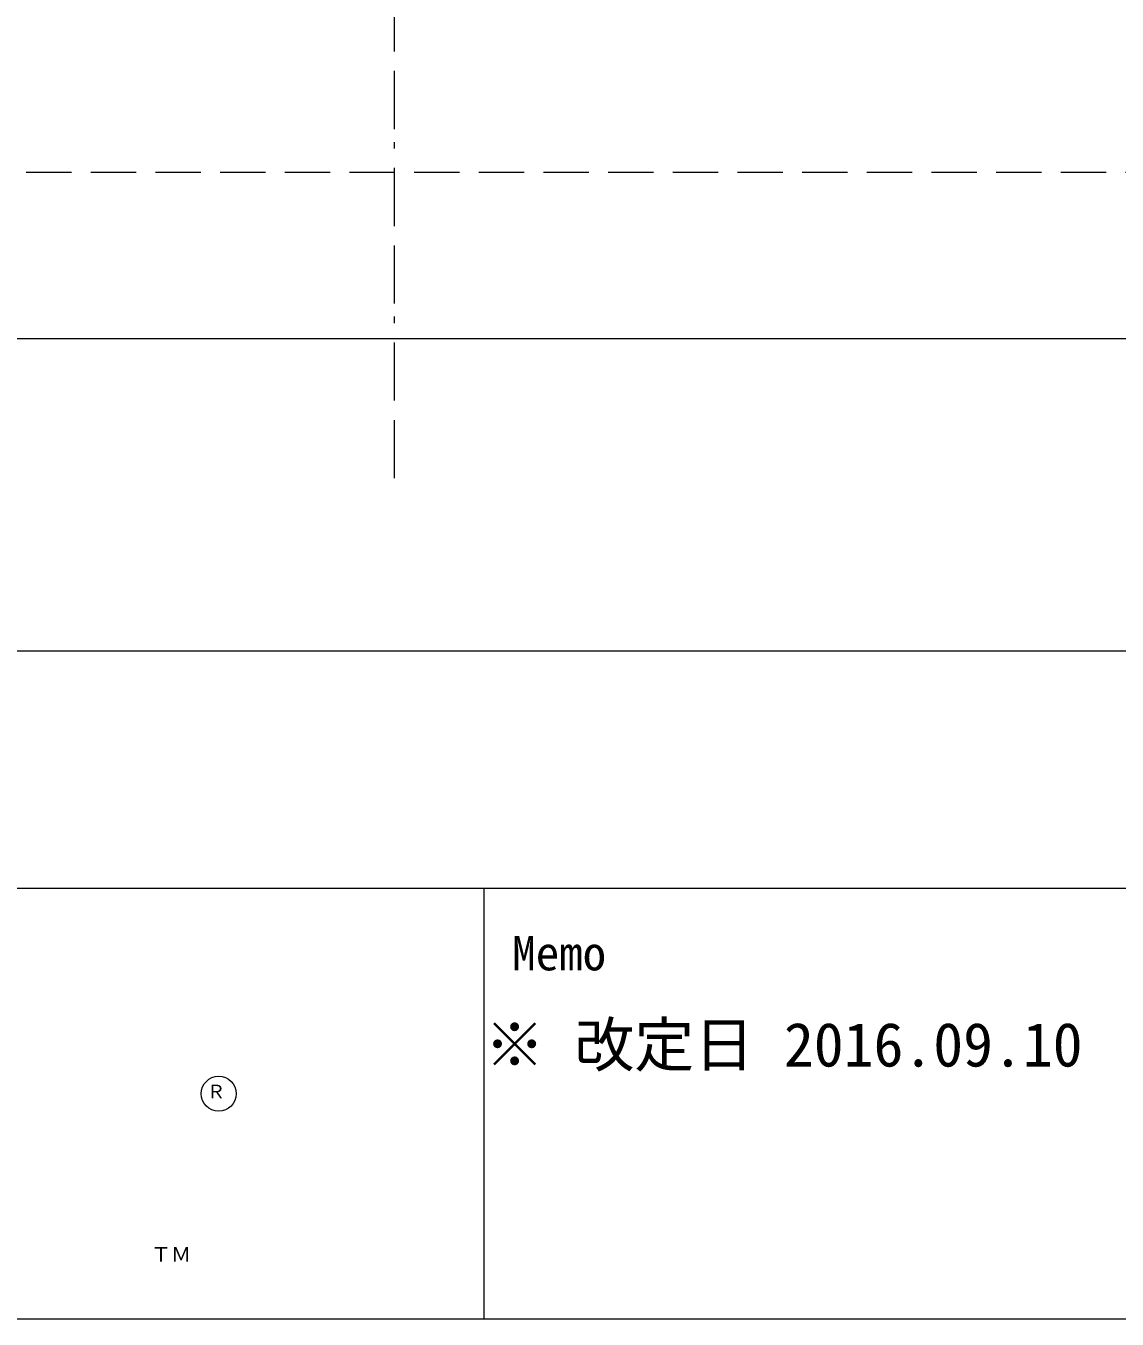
# Model space of a CAD drawing. Units: millimetres, scale not verified. Extents: x 140 to 2970, y -2076 to 1999.
# Drawn here: x 527.5 to 855.6, y -2076.2 to -1687.2 of the extents above; entities that cross this region are included whole.
import ezdxf
from ezdxf.enums import TextEntityAlignment as Align

# ---------------------------------------------------------------- set-up
doc = ezdxf.new("R2010")
doc.units = ezdxf.units.MM
doc.header["$LTSCALE"] = 7
doc.linetypes.add('USER2', pattern=[2.7777, 1.94428, -0.83342])
doc.linetypes.add('USER5', pattern=[7.5, 2.5, -0.83312, 2.5, -0.83344, 0.27772, -0.55572])
for name, color, linetype, lineweight in [('0-0_0', 4, 'Continuous', 18), ('0-3_一般', 7, 'Continuous', 15), ('0-5___', 4, 'Continuous', 18)]:
    doc.layers.add(name, color=color, linetype=linetype, lineweight=lineweight)
doc.styles.add('ＭＳ ゴシック', font='')
doc.styles.get('ＭＳ ゴシック').set_extended_font_data('MS Gothic')

msp = doc.modelspace()

# ---------------------------------------------------------------- linework, layer by layer
at = {"layer": '0-0_0', "linetype": 'USER2'}
msp.add_line((372.079, -1731.283), (904.079, -1731.283), dxfattribs=at)
at = {"layer": '0-0_0'}
msp.add_line((372.079, -1781.283), (904.079, -1781.283), dxfattribs=at)
at = {"layer": '0-5___', "linetype": 'USER5'}
msp.add_line((638.329, -1823.283), (638.329, -1325.283), dxfattribs=at)
at = {"layer": '0-5___', "color": 6}
msp.add_line((665.268, -1946.592), (665.268, -2076.212), dxfattribs=at)
at = {"layer": '0-5___', "color": 3}
msp.add_lwpolyline([(140.268, -2076.212), (140.268, 1998.788), (2970.268, 1998.788), (2970.268, -2076.212)], close=True, dxfattribs=at)
at = {"layer": '0-5___'}
msp.add_lwpolyline([(154.579, -1183.273), (2944.579, -1183.273), (2944.579, -1875.273), (154.579, -1875.273)], close=True, dxfattribs=at)
at = {"layer": '0-5___', "color": 6}
msp.add_lwpolyline([(140.268, -1946.592), (2970.268, -1946.592), (2970.268, -2076.212)], dxfattribs=at)
at = {"layer": '0-5___', "color": 3}
msp.add_circle((585.5, -2008.411), 5.242, dxfattribs=at)

# ---------------------------------------------------------------- texts
at = {"layer": '0-3_一般', "style": 'ＭＳ ゴシック'}
msp.add_text('Ｒ', height=4.073, dxfattribs=at).set_placement((581.946, -2010.994), align=Align.BOTTOM_LEFT)
at = {"layer": '0-5___', "color": 7, "style": 'ＭＳ ゴシック'}
for s, height, p in [('Memo', 10.38, (673.756, -1974.422)), ('※ 改定日 2016.09.10', 13.2, (665.477, -2004.2)), ('ＴＭ', 4.423, (565.142, -2060.295))]:
    msp.add_text(s, height=height, dxfattribs=at).set_placement(p, align=Align.BOTTOM_LEFT)

doc.saveas('drawing.dxf')
